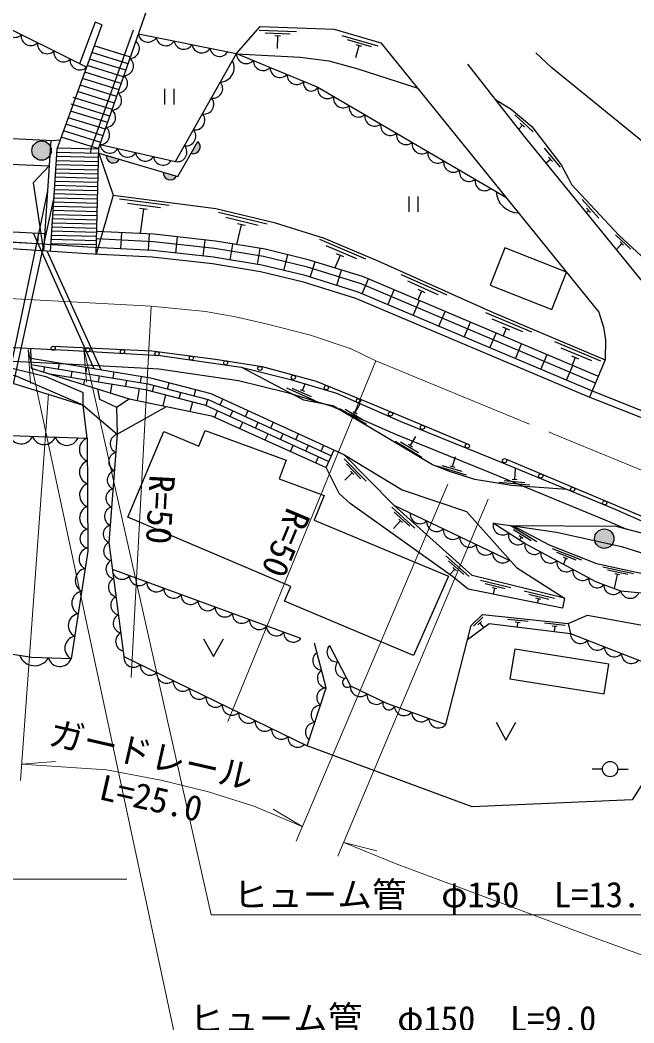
# Model space of a CAD drawing. Units: millimetres at full size, sheet at 1:1000; details may follow other scales. Extents: x 40000 to 680000, y 20000 to 380000.
# Drawn here: x 91888 to 136184, y 241625 to 313955 of the extents above; entities that cross this region are included whole.
import ezdxf
from ezdxf.enums import TextEntityAlignment as Align

# ---------------------------------------------------------------- set-up
doc = ezdxf.new("R2010")
doc.units = ezdxf.units.MM
doc.header["$LTSCALE"] = 1000
doc.linetypes.add('CHAIN', pattern=[18.5, 12, -1.5, 3.5, -1.5])
for name, color, linetype, lineweight in [('M-BGD', 7, 'Continuous', 25), ('M-BMK', 2, 'CHAIN', 13), ('M-STR-HTXT', 7, 'Continuous', 13)]:
    doc.layers.add(name, color=color, linetype=linetype, lineweight=lineweight)
doc.styles.add('ＭＳ ゴシック', font='')
doc.styles.get('ＭＳ ゴシック').set_extended_font_data('MS Gothic')

msp = doc.modelspace()

# ---------------------------------------------------------------- hatches: boundary and pattern name
at = {"layer": 'M-BGD'}
for points in [[(92741, 304543, -1), (94141, 304543, -0.41421), (93441, 303843, -0.41421)], [(104712, 305206), (104222, 304345, 0.82183)], [(99052, 303918), (98102, 304199, 0.82183)], [(103165, 302698), (102216, 302980, 0.82183)], [(133341, 276550, -1), (134741, 276550, -0.41421), (134041, 275850, -0.41421)]]:
    msp.add_hatch(color=256, dxfattribs=at).paths.add_polyline_path(points)

# ---------------------------------------------------------------- linework, layer by layer
for p, q in [((97307, 313804), (96182, 310795)), ((97789, 313602), (97307, 313804)), ((111833, 313109), (109135, 313207)), ((111377, 312946), (109578, 313011)), ((110681, 312791), (110261, 312806)), ((110471, 312798), (110439, 311899)), ((117734, 312076), (115140, 312826)), ((117252, 312028), (115522, 312528)), ((99848, 311282), (97239, 312087)), ((116337, 312105), (116087, 311241)), ((116539, 312047), (116135, 312164)), ((99521, 310337), (96897, 311146)), ((99685, 310809), (97068, 311616)), ((99357, 309864), (96726, 310675)), ((99029, 308918), (96385, 309734)), ((99193, 309391), (96555, 310205)), ((98866, 308446), (96214, 309264)), ((102311, 308991), (102311, 307873)), ((102978, 308991), (102978, 307873)), ((98538, 307500), (95731, 308366)), ((98702, 307973), (96043, 308793)), ((98374, 307027), (95583, 307888)), ((98047, 306082), (95359, 306911)), ((98211, 306555), (95530, 307381)), ((128909, 305883), (127599, 307118)), ((97726, 305134), (95017, 305970)), ((97883, 305609), (95188, 306440)), ((128131, 306369), (127868, 306091)), ((128283, 306225), (127978, 306514)), ((94104, 305259), (93585, 297297)), ((97579, 304656), (94847, 305499)), ((94569, 304733), (97579, 304656)), ((130882, 303337), (129721, 304712)), ((94480, 303835), (97556, 303757)), ((94500, 304135), (97564, 304057)), ((94519, 304435), (97571, 304357)), ((130164, 303908), (129849, 303642)), ((130299, 303748), (130028, 304069)), ((94441, 303236), (97541, 303157)), ((94461, 303536), (97548, 303457)), ((94402, 302637), (97525, 302557)), ((94422, 302937), (97533, 302857)), ((93868, 301634), (90953, 287753)), ((94343, 301738), (97502, 301657)), ((94363, 302038), (97510, 301957)), ((94382, 302337), (97518, 302257)), ((91425, 287721), (94292, 300950)), ((94304, 301139), (97487, 301058)), ((94324, 301439), (97495, 301358)), ((102640, 300575), (99070, 301038)), ((119929, 301237), (119929, 300119)), ((120596, 301237), (120596, 300119)), ((133650, 299678), (132437, 301008)), ((94246, 300240), (97464, 300158)), ((94265, 300540), (97472, 300458)), ((94285, 300839), (97479, 300758)), ((102014, 300414), (99634, 300723)), ((101071, 300295), (100516, 300367)), ((100794, 300331), (100563, 298552)), ((132911, 300222), (132751, 300077)), ((133052, 300067), (132769, 300377)), ((94207, 299641), (97449, 299558)), ((94226, 299941), (97457, 299858)), ((109710, 299243), (106210, 300085)), ((109071, 299150), (106737, 299711)), ((94148, 298742), (97426, 298658)), ((94168, 299042), (97434, 298958)), ((94187, 299341), (97441, 299258)), ((107848, 299197), (107502, 297758)), ((108120, 299132), (107576, 299263)), ((92823, 298599), (97215, 288820)), ((93177, 297848), (93215, 298578)), ((94109, 298143), (97411, 298059)), ((94129, 298443), (97418, 298359)), ((99169, 297452), (99227, 298617)), ((101167, 297353), (101224, 298519)), ((103117, 297152), (103247, 298312)), ((105104, 296929), (105235, 298089)), ((116834, 296718), (113519, 298123)), ((135959, 297436), (134858, 298456)), ((97744, 288733), (93854, 297280)), ((94090, 297843), (97403, 297759)), ((107053, 296649), (107240, 297801)), ((109027, 296327), (109214, 297479)), ((116188, 296731), (113978, 297668)), ((135306, 297836), (134918, 297416)), ((135435, 297717), (135178, 297955)), ((110930, 295893), (111203, 297027)), ((114989, 296979), (114607, 296077)), ((115247, 296869), (114731, 297088)), ((112827, 295409), (113175, 296524)), ((114737, 294814), (115084, 295929)), ((116576, 294207), (117031, 295282)), ((122700, 294111), (119414, 295582)), ((122054, 294137), (119863, 295118)), ((118418, 293428), (118873, 294503)), ((120861, 294408), (120580, 293781)), ((121116, 294294), (120605, 294523)), ((120260, 292649), (120715, 293724)), ((122102, 291869), (122557, 292944)), ((128818, 291450), (125500, 292846)), ((128172, 291461), (125960, 292392)), ((123944, 291090), (124399, 292165)), ((127231, 291597), (126715, 291814)), ((126973, 291705), (126748, 291170)), ((125786, 290310), (126241, 291385)), ((127628, 289531), (128082, 290606)), ((133798, 289354), (130480, 290750)), ((133152, 289366), (130940, 290297)), ((129469, 288751), (129924, 289826)), ((132211, 289501), (131695, 289718)), ((131953, 289610), (131723, 289065)), ((93607, 288572), (93669, 288951)), ((94656, 288788), (94728, 289229)), ((95570, 288185), (95643, 288626)), ((96629, 288464), (96702, 288905)), ((131311, 287972), (131766, 289047)), ((94570, 288268), (94583, 288347)), ((96497, 287660), (96557, 288023)), ((97544, 287861), (97616, 288302)), ((98603, 288140), (98675, 288580)), ((99517, 287536), (99590, 287977)), ((100576, 287815), (100649, 288256)), ((98424, 287052), (98530, 287699)), ((100362, 286508), (100504, 287374)), ((101440, 287170), (101554, 287611)), ((102522, 287360), (102637, 287802)), ((104458, 286858), (104573, 287300)), ((111106, 287423), (113170, 286527)), ((111510, 287411), (112886, 286814)), ((112097, 287320), (112418, 287180)), ((112258, 287250), (112462, 287722)), ((102204, 286132), (102408, 286919)), ((103376, 286668), (103490, 287109)), ((105310, 286158), (105426, 286608)), ((106338, 286197), (106530, 286618)), ((104166, 285731), (104344, 286417)), ((105934, 285314), (106145, 285776)), ((107055, 285360), (107247, 285781)), ((108157, 285366), (108349, 285787)), ((114945, 285949), (116888, 284814)), ((115344, 285889), (116639, 285133)), ((115916, 285729), (116218, 285552)), ((116067, 285641), (116439, 286277)), ((107757, 284492), (107964, 284944)), ((108874, 284529), (109066, 284950)), ((109976, 284534), (110168, 284955)), ((109580, 283669), (109783, 284113)), ((110670, 283707), (110885, 284118)), ((111795, 283702), (111987, 284124)), ((118943, 283593), (120876, 282441)), ((120063, 283275), (120447, 283919)), ((111404, 282847), (111602, 283281)), ((112512, 282866), (112704, 283287)), ((113614, 282871), (113806, 283292)), ((113978, 281686), (114556, 282949)), ((119342, 283530), (120631, 282762)), ((119913, 283364), (120214, 283185)), ((113227, 282025), (113421, 282450)), ((116858, 280706), (115281, 282310)), ((123090, 281766), (123300, 282486)), ((116488, 280868), (115437, 281938)), ((115978, 281173), (115733, 281423)), ((121926, 281794), (124085, 281163)), ((122328, 281832), (123767, 281412)), ((122922, 281815), (123258, 281717)), ((127581, 280826), (127647, 281624)), ((115856, 281298), (115321, 280772)), ((126821, 280739), (128316, 280614)), ((127406, 280840), (127755, 280811)), ((126435, 280621), (128677, 280433)), ((120384, 277318), (118709, 278820)), ((118861, 278959), (127279, 274958)), ((119347, 277846), (118846, 277288)), ((120005, 277457), (118888, 278458)), ((119477, 277729), (119216, 277963)), ((129166, 276323), (127251, 277504)), ((128768, 276392), (127492, 277180)), ((128200, 276567), (127902, 276750)), ((128051, 276658), (127927, 276457)), ((132414, 275006), (130319, 275826)), ((124289, 273818), (122614, 275320)), ((123910, 273957), (122793, 274958)), ((132011, 275003), (130614, 275549)), ((131258, 275137), (131090, 274709)), ((131420, 275073), (131095, 275200)), ((112141, 269342), (98552, 274320)), ((123251, 274346), (122904, 273958)), ((123381, 274229), (123121, 274462)), ((136147, 274026), (133947, 274499)), ((135749, 273958), (134282, 274273)), ((127294, 273001), (125108, 273532)), ((134984, 273969), (134764, 272948)), ((135155, 273932), (134813, 274006)), ((126894, 272943), (125437, 273298)), ((126300, 272933), (125960, 273016)), ((126130, 272975), (126026, 272546)), ((130450, 272234), (128263, 272765)), ((130050, 272176), (128592, 272531)), ((129456, 272166), (129116, 272249)), ((129286, 272208), (129210, 271897)), ((125288, 270879), (124600, 270234)), ((125179, 270572), (124924, 270332)), ((128551, 270574), (127059, 270729)), ((127963, 270485), (127615, 270521)), ((125052, 270452), (125340, 270144)), ((127789, 270503), (127757, 270186)), ((131228, 270297), (129736, 270452)), ((130640, 270207), (130292, 270243)), ((130466, 270225), (130428, 269857)), ((133914, 259935), (133164, 259935)), ((135014, 259935), (135764, 259935))]:
    msp.add_line(p, q, dxfattribs=at)
for points in [[(96680, 310547), (89890, 313931), (85051, 315416), (80470, 319071), (78669, 322015), (78273, 324440)], [(97385, 297060), (97581, 304738), (101050, 314750)], [(97789, 313602), (94532, 304633), (94052, 297267)], [(100048, 313216), (96984, 304672), (96976, 304372)], [(97662, 304972), (103114, 303745), (107508, 311544), (109204, 313491), (114542, 313297), (117930, 312317), (133646, 292891), (133976, 291803), (134130, 290887), (134113, 289461)], [(100428, 312956), (107508, 311544), (113375, 309116), (126936, 301185)], [(107507, 311514), (112101, 311283), (114157, 311005), (116179, 310451), (120581, 309040)], [(126194, 308233), (127336, 307528), (128808, 306269), (130944, 303506), (131488, 302490), (131679, 302097), (135105, 298431), (137344, 296356), (140413, 295144), (144729, 294459), (146272, 294703), (146969, 295167), (147232, 296077), (147171, 296531), (144870, 300173), (143615, 301224), (141186, 302687), (136829, 305175), (130260, 310502), (129112, 311591)], [(137807, 284824), (138191, 287917), (138378, 294631), (136794, 295111), (128189, 305681), (124198, 310786)], [(94767, 305281), (94259, 305251), (71836, 306348), (67739, 306431)], [(67377, 304626), (82237, 303940), (93986, 303451)], [(97571, 304357), (103268, 302668), (104712, 305206)], [(97571, 304357), (98608, 301321), (97385, 297060)], [(93986, 303451), (92837, 302204), (93585, 297297)], [(98608, 301321), (106005, 300361), (110221, 299347), (113830, 298231), (117701, 296590), (126030, 292863), (134113, 289461), (132966, 286751)], [(66522, 300359), (69923, 299816), (93667, 298554)], [(181938, 281938), (170014, 278910), (166410, 278397), (163956, 278218), (160001, 278313), (155073, 278872), (151296, 279803), (144574, 282437), (137768, 285362), (133015, 287251), (116278, 294334), (112466, 295522), (109336, 296277), (105838, 296846), (101459, 297339), (96790, 297569), (89066, 298072), (80756, 298515), (72869, 298911), (69746, 299169), (66368, 299695)], [(66378, 299642), (69846, 299088), (93619, 297824)], [(182056, 281474), (170107, 278440), (166462, 277921), (163967, 277739), (159968, 277835), (154989, 278399), (151150, 279345), (144392, 281993), (137584, 284919), (132833, 286808), (116113, 293883), (112339, 295060), (109241, 295807), (105772, 296372), (101420, 296861), (96763, 297090), (89038, 297594), (80731, 298036), (72837, 298432), (69689, 298693), (66294, 299222)], [(133399, 287773), (133253, 287831), (116494, 294923), (112633, 296127), (109460, 296892), (105923, 297468), (101510, 297964), (97413, 298166)], [(133609, 288271), (133458, 288331), (116680, 295431), (112777, 296648), (109567, 297422), (105997, 298003), (101553, 298503), (97427, 298706)], [(69788, 291549), (85575, 290626), (95316, 290145), (102007, 289768), (107847, 288932), (111413, 288041), (114722, 287034), (119353, 284992), (126069, 282274), (134704, 278718), (141430, 275765), (143822, 274651), (147283, 273454), (150782, 272351), (154032, 271739), (157902, 271150), (160660, 270958), (163386, 270914), (166223, 271038), (169048, 271253), (171578, 271588), (174877, 272342)], [(77049, 291125), (77137, 289597), (90940, 288943), (93743, 288250), (96448, 287096)], [(69731, 290573), (85523, 289650), (95265, 289169), (101910, 288794), (107659, 287971), (111152, 287099), (114381, 286116), (118972, 284092), (125700, 281369), (134321, 277818), (135658, 277232)], [(92631, 290278), (92694, 288860), (99762, 286631), (105705, 285417), (113978, 281686)], [(94289, 290426), (101394, 290090), (105996, 289504), (109349, 288958), (113252, 287901), (117317, 286249), (124219, 283370)], [(92662, 289569), (101290, 288151), (105650, 287021), (115254, 282630)], [(96441, 286190), (91571, 288304), (88155, 288479), (88155, 289075)], [(92682, 289113), (101098, 287729), (105457, 286600), (114363, 282528)], [(131342, 280103), (127337, 280389), (124695, 280822), (122936, 281362), (121638, 281888), (117131, 284573), (114458, 286134), (112360, 286550), (110848, 287336), (107847, 288932)], [(88155, 288479), (88182, 287936), (91501, 287716), (96441, 286190)], [(94030, 288438), (100905, 287308), (105265, 286178), (114171, 282107)], [(97485, 287349), (97624, 286614), (98846, 286041), (99762, 286631)], [(96740, 283807), (96441, 286190), (96448, 287096)], [(96441, 286190), (98901, 284080), (102449, 286082)], [(98846, 286041), (98901, 284080), (98291, 276280), (99387, 268045), (112607, 261614), (113978, 265792), (113132, 269015)], [(63544, 285502), (81379, 284321), (96740, 283807), (96769, 275647), (95573, 267887), (92730, 267976), (80488, 269876), (77018, 271571), (61541, 275091)], [(126906, 282316), (140735, 276487), (144887, 274659), (147680, 273650), (151544, 272579), (154845, 271942), (158094, 271547), (160364, 271357), (162572, 271281), (167026, 271329), (170347, 271769), (175049, 272714)], [(131170, 272269), (131019, 271528), (124225, 272913), (123080, 273833), (115714, 279082), (114919, 279815), (113978, 281686)], [(145164, 272233), (138220, 272485), (135228, 272775), (133434, 273444), (128306, 276212), (126034, 277673), (127479, 277470)], [(138431, 277082), (137756, 276677), (134891, 277434), (127479, 277470), (130607, 277026), (135277, 275980), (137565, 275268), (145164, 272233), (149390, 271029), (153377, 270150), (157027, 269608), (161026, 269342), (163988, 269343), (168131, 269644), (172419, 270233), (174877, 272342)], [(127479, 277470), (130062, 276097), (133472, 274764), (137025, 274000), (141619, 273649)], [(114218, 268846), (115723, 265928), (118330, 264695), (122614, 263149), (124435, 270298), (125264, 271076), (131445, 270435), (132841, 271037), (139006, 269896), (137989, 260739), (136049, 257710), (124513, 257205), (112607, 261614)], [(124176, 269283), (125733, 270435), (131609, 269712)], [(131445, 270435), (131609, 269712), (138678, 266940)], [(105134, 269339), (105850, 268043), (106565, 269339)], [(126234, 263307), (126950, 262012), (127665, 263307)]]:
    msp.add_lwpolyline(points, dxfattribs=at)
for points in [[(125800, 294842), (130255, 293077), (131321, 295766), (126866, 297531)], [(99675, 278102), (102253, 284283), (104779, 283229), (105247, 284350), (111079, 282212), (110583, 280858), (113826, 279669), (113099, 277898), (122803, 273852), (120272, 268134), (110979, 272043), (111428, 273110)], [(115254, 282630), (119464, 280070), (124111, 278500), (127708, 274478), (131170, 272269), (124521, 273885), (118861, 278959)], [(127235, 266445), (134029, 265352), (134374, 267498), (127580, 268591)]]:
    msp.add_lwpolyline(points, close=True, dxfattribs=at)
for centre, radius in [((93441, 304543), 700), ((94281, 290276), 150), ((96779, 290158), 150), ((99276, 290040), 150), ((101770, 289891), 150), ((104250, 289575), 150), ((106727, 289233), 150), ((109194, 288831), 150), ((111610, 288190), 150), ((113990, 287439), 150), ((116306, 286498), 150), ((118617, 285544), 150), ((120924, 284582), 150), ((124161, 283232), 150), ((126848, 282178), 150), ((129460, 281076), 150), ((131764, 280105), 150), ((134068, 279134), 150), ((134041, 276550), 700), ((134464, 259935), 550)]:
    msp.add_circle(centre, radius, dxfattribs=at)
for centre, radius, start, end in [((91488, 313402), 700, 173.50616, 313.50616), ((92665, 312815), 700, 173.50616, 313.50616), ((101120, 313062), 700, 188.7273, 328.7273), ((102410, 312805), 700, 188.7273, 328.7273), ((93843, 312228), 700, 173.50616, 313.50616), ((99805, 311888), 700, 270.89118, 50.89118), ((103701, 312547), 700, 188.7273, 328.7273), ((104991, 312290), 700, 188.7273, 328.7273), ((106281, 312033), 700, 188.7273, 328.7273), ((95020, 311641), 700, 173.50616, 313.50616), ((96198, 311054), 700, 173.50616, 313.50616), ((99374, 310645), 700, 270.89118, 50.89118), ((106281, 310533), 1059, 273.31881, 27.89585), ((108207, 311514), 700, 177.51523, 317.51523), ((109423, 311011), 700, 177.51523, 317.51523), ((110638, 310508), 700, 177.51523, 317.51523), ((98944, 309402), 700, 270.89118, 50.89118), ((111854, 310005), 700, 177.51523, 317.51523), ((105811, 309020), 700, 260.60733, 40.60733), ((112897, 309383), 547, 164.17346, 330.85702), ((114063, 308991), 700, 169.68051, 309.68051), ((98513, 308158), 700, 270.89118, 50.89118), ((105166, 307874), 700, 260.60733, 40.60733), ((115199, 308327), 700, 169.68051, 309.68051), ((98082, 306915), 700, 270.89118, 50.89118), ((116335, 307662), 700, 169.68051, 309.68051), ((104520, 306728), 700, 260.60733, 40.60733), ((117470, 306998), 700, 169.68051, 309.68051), ((97651, 305672), 700, 270.89118, 50.89118), ((103874, 305581), 700, 260.60733, 40.60733), ((118606, 306334), 700, 169.68051, 309.68051), ((119742, 305670), 700, 169.68051, 309.68051), ((98357, 305061), 700, 187.30861, 327.30861), ((99640, 304772), 700, 187.30861, 327.30861), ((103228, 304435), 700, 260.60733, 40.60733), ((104382, 304824), 505, 251.54063, 49.19882), ((120877, 305006), 700, 169.68051, 309.68051), ((98605, 304152), 505, 174.65705, 332.31524), ((100924, 304483), 700, 187.30861, 327.30861), ((102207, 304194), 700, 187.30861, 327.30861), ((122013, 304342), 700, 169.68051, 309.68051), ((123149, 303678), 700, 169.68051, 309.68051), ((124284, 303013), 700, 169.68051, 309.68051), ((102718, 302933), 505, 174.65705, 332.31524), ((125420, 302349), 700, 169.68051, 309.68051), ((127883, 301698), 1655, 183.49659, 269.19269), ((91975, 284266), 875, 198.08219, 338.08219), ((93619, 284211), 875, 198.08219, 338.08219), ((95263, 284156), 875, 198.08219, 338.08219), ((97043, 282986), 875, 110.19864, 250.19864), ((99089, 283406), 700, 105.53072, 245.53072), ((97048, 281341), 875, 110.19864, 250.19864), ((98986, 282094), 700, 105.53072, 245.53072), ((98883, 280783), 700, 105.53072, 245.53072), ((97054, 279697), 875, 110.19864, 250.19864), ((98781, 279471), 700, 105.53072, 245.53072), ((97060, 278052), 875, 110.19864, 250.19864), ((98678, 278159), 700, 105.53072, 245.53072), ((120746, 278328), 700, 174.57582, 314.57582), ((121934, 277763), 700, 174.57582, 314.57582), ((96886, 276559), 681, 100.40495, 259.99234), ((98552, 276885), 658, 104.35749, 246.70395), ((123122, 277198), 700, 174.57582, 314.57582), ((126717, 277519), 700, 167.26131, 307.26131), ((124311, 276634), 700, 174.57582, 314.57582), ((127824, 276808), 700, 167.26131, 307.26131), ((96953, 275102), 808, 103.24752, 242.08031), ((98616, 275660), 700, 117.58122, 257.58122), ((125499, 276069), 700, 174.57582, 314.57582), ((128999, 276111), 700, 171.63102, 311.63102), ((130157, 275485), 700, 171.63102, 311.63102), ((98789, 274356), 700, 117.58122, 257.58122), ((126687, 275504), 700, 174.57582, 314.57582), ((131314, 274860), 700, 171.63102, 311.63102), ((96745, 273530), 875, 101.23889, 241.23889), ((99252, 274319), 700, 179.8787, 319.8787), ((132472, 274235), 700, 171.63102, 311.63102), ((98963, 273052), 700, 117.58122, 257.58122), ((100488, 273866), 700, 179.8787, 319.8787), ((101723, 273414), 700, 179.8787, 319.8787), ((133527, 273609), 600, 170.10121, 321.3276), ((96495, 271905), 875, 101.23889, 241.23889), ((102958, 272961), 700, 179.8787, 319.8787), ((134695, 273229), 700, 179.56128, 319.56128), ((135906, 272950), 700, 194.46159, 334.46159), ((99136, 271748), 700, 117.58122, 257.58122), ((104194, 272508), 700, 179.8787, 319.8787), ((105429, 272056), 700, 179.8787, 319.8787), ((106664, 271603), 700, 179.8787, 319.8787), ((96244, 270280), 875, 101.23889, 241.23889), ((99310, 270444), 700, 117.58122, 257.58122), ((107899, 271151), 700, 179.8787, 319.8787), ((109135, 270698), 700, 179.8787, 319.8787), ((110370, 270246), 700, 179.8787, 319.8787), ((111605, 269793), 700, 179.8787, 319.8787), ((95994, 268654), 875, 101.23889, 241.23889), ((99483, 269140), 700, 117.58122, 257.58122), ((132309, 269694), 700, 178.5881, 318.5881), ((133533, 269214), 700, 178.5881, 318.5881), ((114732, 268371), 700, 137.28361, 277.28361), ((134758, 268734), 700, 178.5881, 318.5881), ((92940, 268554), 1164, 202.37136, 328.11029), ((94760, 268212), 875, 198.20957, 338.20957), ((100084, 267973), 700, 174.05661, 314.05661), ((113709, 267761), 700, 124.71513, 264.71513), ((115335, 267202), 700, 137.28361, 277.28361), ((135983, 268253), 700, 178.5881, 318.5881), ((101267, 267397), 700, 174.05661, 314.05661), ((114043, 266489), 700, 124.71513, 264.71513), ((102450, 266822), 700, 174.05661, 314.05661), ((103633, 266246), 700, 174.05661, 314.05661), ((115493, 266177), 338, 101.79365, 312.77357), ((104816, 265671), 700, 174.05661, 314.05661), ((114001, 265092), 700, 91.83367, 231.83367), ((116420, 265864), 700, 174.6841, 314.6841), ((105999, 265095), 700, 174.05661, 314.05661), ((117609, 265301), 700, 174.6841, 314.6841), ((118496, 264634), 430, 156.7509, 340.33788), ((107182, 264520), 700, 174.05661, 314.05661), ((108365, 263944), 700, 174.05661, 314.05661), ((113591, 263842), 700, 91.83367, 231.83367), ((119601, 264491), 700, 180.15413, 320.15413), ((120839, 264044), 700, 180.15413, 320.15413), ((109548, 263369), 700, 174.05661, 314.05661), ((113180, 262592), 700, 91.83367, 231.83367), ((122076, 263597), 700, 180.15413, 320.15413), ((110731, 262793), 700, 174.05661, 314.05661), ((111914, 262217), 700, 174.05661, 314.05661)]:
    msp.add_arc(centre, radius, start, end, dxfattribs=at)
at = {"layer": 'M-BMK'}
msp.add_lwpolyline([(65639, 295956), (72134, 294977), (75253, 294781), (91126, 293882), (101341, 293311), (105260, 292929), (107430, 292544), (109640, 292058), (112848, 291237), (115777, 290234), (117553, 289369), (130409, 284095), (140250, 280036), (147172, 277104), (152092, 275445), (156212, 274620), (160222, 274179), (162233, 274101), (165316, 274337), (168949, 274776), (172581, 275626), (185637, 278814)], dxfattribs=at)
at = {"layer": 'M-STR-HTXT'}
for p, q in [((99907, 266532), (101341, 293311)), ((92475, 290197), (92649, 287748)), ((96491, 290277), (96691, 287830)), ((117553, 289369), (106879, 263372)), ((93933, 287009), (91912, 259115)), ((111807, 254738), (122765, 280478)), ((125675, 279392), (114827, 253658)), ((91998, 260296), (94446, 260475)), ((112252, 255784), (110149, 257050)), ((115244, 254649), (117622, 254038))]:
    msp.add_line(p, q, dxfattribs=at)
for points in [[(67061, 291989), (73164, 251998), (99583, 251998)], [(135508, 240472), (103093, 240472), (92475, 290197)], [(96491, 290277), (105668, 249416), (138825, 249416)], [(91998, 260296), (98133, 259888), (102055, 259142), (105477, 258301), (108760, 257270), (112252, 255784)], [(115244, 254649), (119016, 253094), (133149, 247847), (140104, 245302), (143642, 244216), (146811, 243566), (150755, 242962), (155159, 242608), (159621, 242598), (164081, 242971), (169211, 243689), (173577, 244857), (178286, 246417), (180078, 247027)]]:
    msp.add_lwpolyline(points, dxfattribs=at)

# ---------------------------------------------------------------- texts
at = {"layer": 'M-STR-HTXT', "style": 'ＭＳ ゴシック'}
for s, rotation, p in [('R=50', 266.935, (100694, 281218)), ('R=50', 247.358, (110681, 279102)), ('ガードレール', 347.185, (93734, 261188)), ('L=25.0', 347.185, (97375, 257241))]:
    msp.add_text(s, height=1833, rotation=rotation, dxfattribs=at).set_placement(p, align=Align.BOTTOM_LEFT)
for s, p in [('ヒューム管\u3000φ150  L=13.0', (107278, 249416)), ('ヒューム管\u3000φ150  L=9.0', (104104, 240472))]:
    msp.add_text(s, height=1833, dxfattribs=at).set_placement(p, align=Align.BOTTOM_LEFT)

doc.saveas('drawing.dxf')
